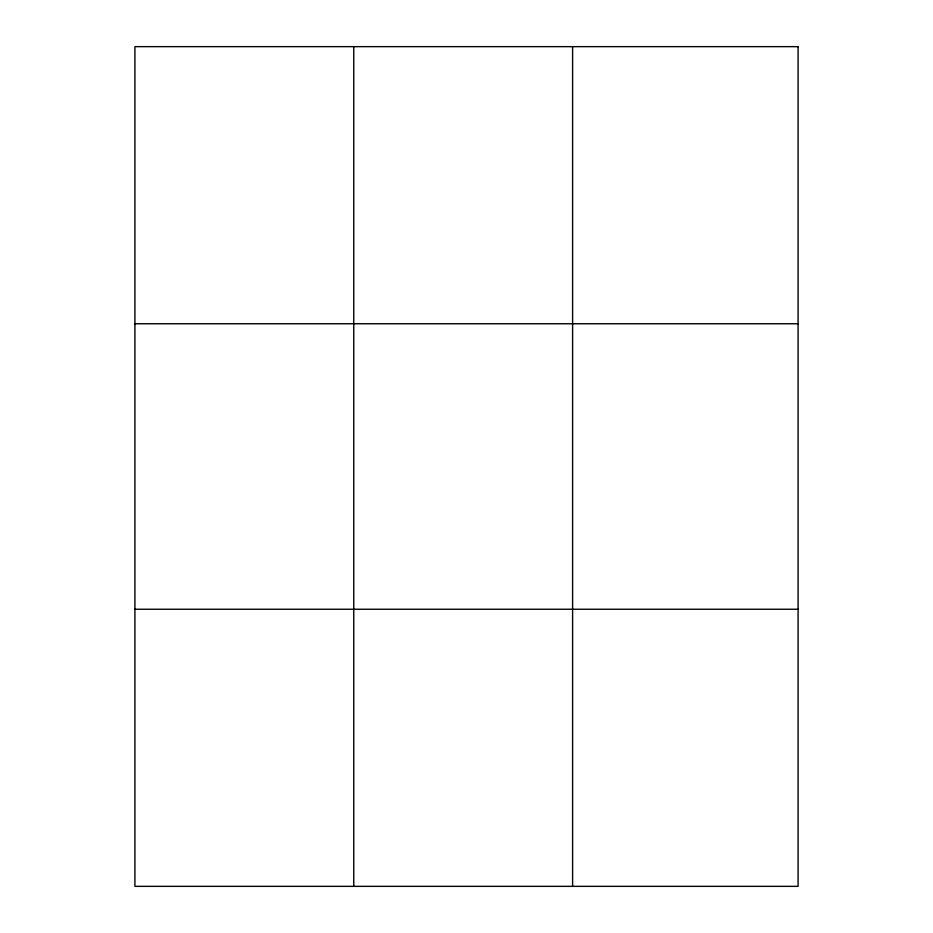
<?xml version="1.0" encoding="UTF-8"?>
<svg xmlns="http://www.w3.org/2000/svg" width="933" height="933" viewBox="0 0 933 933"><rect width="100%" height="100%" fill="white"/><g stroke="black" fill="none" stroke-linecap="round" stroke-linejoin="round"><path stroke-width="1.4" d="M353.759 886.35L353.759 46.65M572.605 886.35L572.605 46.65M134.912 323.751L798.088 323.751M134.912 609.249L798.088 609.249M798.088 46.65L798.088 886.35L134.912 886.35L134.912 46.65L798.088 46.65"/></g></svg>
